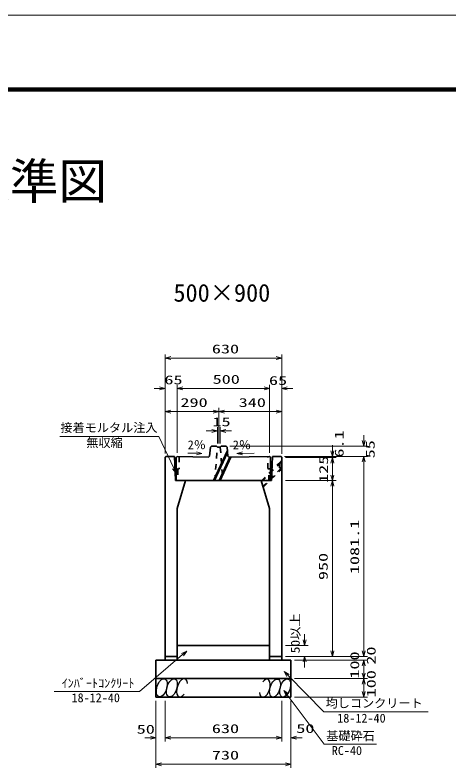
# Model space of a CAD drawing. Units: millimetres on the paper. Extents: x 0 to 841, y 0 to 594.
# Drawn here: x 500.2 to 617.5, y 390.6 to 594 of the extents above; entities that cross this region are included whole.
import ezdxf
from ezdxf.enums import TextEntityAlignment as Align

# ---------------------------------------------------------------- set-up
doc = ezdxf.new("R2010")
doc.units = ezdxf.units.MM
doc.linetypes.add('USER3', pattern=[3, 1.5, -1.5])
for name, color, linetype, lineweight in [('D-STR-DIM（寸法）', 7, 'Continuous', 13), ('D-STR-HTXT(均しCON-旗)', 7, 'Continuous', 13), ('D-STR-HTXT(基礎砕石-旗)', 7, 'Continuous', 13), ('D-STR-HTXT（旗上げ）', 7, 'Continuous', 13), ('D-STR-STRF(グリ)', 7, 'Continuous', 25), ('D-STR（構造物）', 1, 'Continuous', 35), ('D-TTL-LINE（区切線）', 7, 'Continuous', 18), ('D-TTL（外枠）', 2, 'Continuous', 140)]:
    doc.layers.add(name, color=color, linetype=linetype, lineweight=lineweight)
doc.layers.add('D-STR-TXT(文字)', color=7, linetype='Continuous')
doc.styles.add('ＭＳ ゴシック', font='')
doc.styles.get('ＭＳ ゴシック').set_extended_font_data('MS Gothic')

# ---------------------------------------------------------------- blocks, each defined once
blk = doc.blocks.new('_Open30')
at = {"color": 7, "linetype": 'Continuous', "lineweight": 13}
for p, q in [((-1, 0.2679), (0, 0)), ((0, 0), (-1, -0.2679)), ((0, 0), (-1, 0))]:
    blk.add_line(p, q, dxfattribs=at)

msp = doc.modelspace()

# ---------------------------------------------------------------- linework, layer by layer
at = {"layer": 'D-STR-DIM（寸法）'}
for p, q in [((540.812, 494.115), (540.812, 502.324)), ((542.312, 501.324), (570.812, 501.324)), ((572.312, 494.121), (572.312, 502.324)), ((539.312, 493.115), (537.812, 493.115)), ((540.812, 475.518), (540.812, 494.115)), ((544.062, 475.703), (544.062, 494.115)), ((544.062, 476.703), (544.062, 494.115)), ((545.562, 493.115), (547.062, 493.115)), ((545.562, 493.115), (567.562, 493.115)), ((567.562, 493.121), (566.062, 493.121)), ((569.062, 475.703), (569.062, 494.121)), ((569.062, 476.703), (569.062, 494.115)), ((572.312, 475.465), (572.312, 494.121)), ((573.812, 493.121), (575.312, 493.121)), ((540.817, 475.506), (540.817, 487.851)), ((542.317, 486.851), (553.811, 486.851)), ((555.311, 478.236), (555.311, 487.851)), ((555.311, 478.236), (555.311, 487.851)), ((556.811, 486.851), (570.812, 486.851)), ((572.312, 475.518), (572.312, 487.851)), ((554.917, 478.236), (554.917, 482.651)), ((555.705, 478.236), (555.705, 482.651)), ((553.417, 481.651), (551.917, 481.651)), ((557.205, 481.651), (558.705, 481.651)), ((594.514, 479.018), (594.514, 480.518)), ((558.305, 477.518), (595.514, 477.518)), ((586.016, 476.263), (586.016, 477.763)), ((546.901, 475.661), (549.263, 475.613)), ((564.849, 475.635), (561.733, 475.583)), ((573.062, 474.763), (587.016, 474.763)), ((573.062, 474.763), (595.514, 474.763)), ((573.062, 474.763), (595.514, 474.763)), ((573.312, 474.465), (587.016, 474.465)), ((573.312, 474.465), (587.016, 474.465)), ((586.016, 469.71), (586.016, 472.965)), ((586.016, 472.965), (586.016, 471.465)), ((594.514, 422.21), (594.514, 473.263)), ((594.514, 473.263), (594.514, 471.763)), ((573.312, 468.21), (587.016, 468.21)), ((573.312, 468.21), (587.016, 468.21)), ((586.016, 422.21), (586.016, 466.71)), ((578.501, 425.21), (578.501, 426.71)), ((573.312, 423.71), (579.501, 423.71)), ((594.514, 422.21), (594.514, 423.71)), ((573.312, 420.71), (595.514, 420.71)), ((573.312, 420.71), (587.016, 420.71)), ((573.312, 420.71), (595.514, 420.71)), ((573.312, 420.71), (579.501, 420.71)), ((575.812, 419.71), (595.514, 419.71)), ((575.812, 419.71), (595.514, 419.71)), ((578.501, 419.21), (578.501, 417.71)), ((594.514, 416.21), (594.514, 418.21)), ((594.514, 418.21), (594.514, 416.71)), ((575.812, 414.71), (595.514, 414.71)), ((575.812, 414.71), (595.514, 414.71)), ((594.514, 411.21), (594.514, 413.21)), ((575.812, 409.71), (595.514, 409.71)), ((538.312, 408.71), (538.312, 397.743)), ((538.312, 407.71), (538.312, 390.585)), ((540.812, 408.71), (540.812, 397.743)), ((540.812, 408.71), (540.812, 397.743)), ((572.312, 408.71), (572.312, 397.743)), ((572.312, 407.71), (572.312, 397.743)), ((574.812, 408.71), (574.812, 397.743)), ((574.812, 407.71), (574.812, 390.585)), ((536.812, 398.743), (535.312, 398.743)), ((542.312, 398.743), (570.812, 398.743)), ((542.312, 398.743), (543.812, 398.743)), ((570.812, 398.743), (569.312, 398.743)), ((576.312, 398.743), (577.812, 398.743)), ((539.812, 391.585), (573.312, 391.585))]:
    msp.add_line(p, q, dxfattribs=at)
at = {"layer": 'D-STR-HTXT(均しCON-旗)'}
for points in [[(510.819, 411.279), (533.853, 411.279), (545.51, 421.19)], [(611.959, 405.762), (583.752, 405.762), (574.029, 415.579)]]:
    msp.add_lwpolyline(points, dxfattribs=at)
at = {"layer": 'D-STR-HTXT(基礎砕石-旗)'}
msp.add_lwpolyline([(597.933, 397.013), (583.83, 397.013), (573.826, 410.339)], dxfattribs=at)
at = {"layer": 'D-STR-HTXT（旗上げ）'}
msp.add_lwpolyline([(512.342, 480.101), (539.063, 480.101), (543.157, 471.591)], dxfattribs=at)
at = {"layer": 'D-STR-STRF(グリ)'}
for centre, major_axis in [((539.906, 412.233), (0.79, 2.421)), ((542.628, 412.233), (0.79, 2.421)), ((570.516, 412.152), (-0.771, -2.427)), ((573.237, 412.174), (-0.771, -2.427))]:
    msp.add_ellipse(centre, major_axis=major_axis, ratio=0.5139, dxfattribs=at)
for centre, major_axis in [((545.368, 412.233), (0.79, 2.421)), ((567.775, 412.131), (-0.771, -2.427))]:
    msp.add_ellipse(centre, major_axis=major_axis, ratio=0.5139, start_param=5.3575563, end_param=10.3750652, dxfattribs=at)
at = {"layer": 'D-STR（構造物）'}
for p, q in [((552.839, 474.776), (553.047, 477.274)), ((553.047, 477.274), (553.318, 477.518)), ((553.318, 477.518), (554.686, 477.49)), ((557.662, 476.318), (553.881, 468.21)), ((554.686, 477.49), (554.917, 477.236)), ((554.917, 477.236), (555.705, 477.236)), ((555.705, 477.236), (555.936, 477.49)), ((555.936, 477.49), (557.305, 477.518)), ((557.305, 477.518), (557.576, 477.274)), ((557.576, 477.274), (557.784, 474.776)), ((541.062, 474.763), (540.812, 474.518)), ((540.812, 474.518), (540.812, 420.71)), ((543.312, 474.718), (541.062, 474.763)), ((543.562, 468.21), (543.312, 474.718)), ((543.812, 474.458), (544.062, 474.703)), ((543.812, 468.21), (543.812, 474.458)), ((544.062, 474.703), (552.568, 474.532)), ((552.568, 474.532), (552.839, 474.776)), ((554.153, 468.21), (557.703, 475.822)), ((558.341, 474.538), (555.39, 468.21)), ((558.593, 474.543), (555.64, 468.21)), ((557.784, 474.776), (558.055, 474.532)), ((558.055, 474.532), (569.062, 474.753)), ((569.062, 474.753), (569.312, 474.508)), ((569.312, 474.508), (569.312, 468.21)), ((569.562, 468.21), (569.812, 474.718)), ((569.812, 474.718), (572.062, 474.763)), ((572.062, 474.763), (572.312, 474.518)), ((572.312, 474.518), (572.312, 420.71)), ((543.562, 468.21), (569.562, 468.21)), ((543.562, 468.21), (546.312, 468.21)), ((569.312, 468.21), (543.812, 468.21)), ((544.062, 460.71), (546.312, 468.21)), ((569.062, 460.71), (566.812, 468.21)), ((544.062, 460.71), (544.062, 420.71)), ((569.062, 460.71), (569.062, 420.71)), ((544.062, 423.71), (569.062, 423.71)), ((538.312, 419.71), (574.812, 419.71)), ((538.312, 419.71), (538.312, 409.71)), ((540.812, 420.71), (544.062, 420.71)), ((540.812, 420.71), (540.812, 419.71)), ((544.062, 420.71), (544.062, 419.71)), ((569.062, 420.71), (572.312, 420.71)), ((569.062, 420.71), (569.062, 419.71)), ((572.312, 420.71), (572.312, 419.71)), ((574.812, 419.71), (574.812, 409.71)), ((538.312, 414.71), (574.812, 414.71)), ((538.312, 409.71), (574.812, 409.71))]:
    msp.add_line(p, q, dxfattribs=at)
at = {"layer": 'D-STR（構造物）', "linetype": 'USER3'}
for p, q in [((554.234, 468.21), (554.917, 477.236)), ((555.705, 477.236), (556.388, 468.21)), ((544.569, 474.692), (544.559, 471.414)), ((568.564, 471.464), (568.554, 474.743)), ((572.062, 473.423), (566.82, 468.181)), ((566.901, 467.913), (572.237, 473.248)), ((571.737, 471.663), (571.737, 472.748)), ((572.237, 473.248), (571.989, 473.496)), ((572.237, 471.318), (572.237, 473.248)), ((544.262, 471.309), (543.812, 471.456)), ((544.559, 471.414), (544.262, 471.309)), ((544.262, 471.309), (544.262, 468.21)), ((572.237, 471.663), (567.267, 466.693)), ((567.341, 466.447), (572.237, 471.343)), ((568.861, 471.36), (568.564, 471.464)), ((569.312, 471.507), (568.861, 471.36)), ((568.861, 468.21), (568.861, 471.36)), ((572.237, 471.663), (571.737, 471.663)), ((571.989, 471.071), (572.237, 471.318)), ((566.812, 468.21), (569.562, 468.21))]:
    msp.add_line(p, q, dxfattribs=at)
at = {"layer": 'D-TTL-LINE（区切線）'}
msp.add_line((841, 594), (0, 594), dxfattribs=at)
at = {"layer": 'D-TTL（外枠）'}
msp.add_line((820.9, 573.9), (20.1, 573.9), dxfattribs=at)

# ---------------------------------------------------------------- block references
at = {"layer": 'D-STR-DIM（寸法）', "xscale": 1.5, "yscale": 1.5}
for p, rotation in [((540.812, 501.324), 180), ((544.062, 493.115), 180), ((544.062, 493.115), 180), ((572.312, 493.121), 180), ((540.817, 486.851), 180), ((555.311, 486.851), 180), ((555.705, 481.651), 180), ((594.514, 477.518), 270), ((550.762, 475.583), 358.85424), ((586.016, 474.763), 270), ((560.233, 475.558), 180.95838), ((586.016, 474.465), 90), ((586.016, 474.465), 90), ((594.514, 474.763), 90), ((594.514, 474.763), 90), ((586.016, 468.21), 270), ((586.016, 468.21), 90), ((578.501, 423.71), 270), ((586.016, 420.71), 270), ((594.514, 420.71), 270), ((594.514, 420.71), 270), ((578.501, 420.71), 90), ((594.514, 419.71), 90), ((594.514, 419.71), 90), ((594.514, 414.71), 270), ((594.514, 414.71), 90), ((594.514, 409.71), 270), ((540.812, 398.743), 180), ((540.812, 398.743), 180), ((574.812, 398.743), 180), ((538.312, 391.585), 180)]:
    msp.add_blockref('_Open30', p, dxfattribs=dict(at, rotation=rotation))
for p in [(572.312, 501.324), (540.812, 493.115), (569.062, 493.121), (569.062, 493.115), (555.311, 486.851), (572.312, 486.851), (554.917, 481.651), (538.312, 398.743), (572.312, 398.743), (572.312, 398.743), (574.812, 391.585)]:
    msp.add_blockref('_Open30', p, dxfattribs=at)
at = {"layer": 'D-STR-HTXT(均しCON-旗)', "xscale": 1.5, "yscale": 1.5}
for p, rotation in [((546.653, 422.162), 40.37163), ((572.973, 416.645), 134.72505)]:
    msp.add_blockref('_Open30', p, dxfattribs=dict(at, rotation=rotation))
at = {"layer": 'D-STR-HTXT(基礎砕石-旗)', "xscale": 1.5, "yscale": 1.5, "rotation": 126.89552}
msp.add_blockref('_Open30', (572.925, 411.538), dxfattribs=at)
at = {"layer": 'D-STR-HTXT（旗上げ）', "xscale": 1.5, "yscale": 1.5, "rotation": 295.69073}
msp.add_blockref('_Open30', (543.807, 470.239), dxfattribs=at)

# ---------------------------------------------------------------- texts
at = {"layer": 'D-STR-DIM（寸法）', "style": 'ＭＳ ゴシック', "width": 1.5}
for s, p in [('630', (553.437, 501.861)), ('65', (540.609, 493.509)), ('500', (553.645, 493.653)), ('65', (568.877, 493.344)), ('290', (544.939, 487.388)), ('340', (560.686, 487.388)), ('15', (553.598, 482.188)), ('50', (533.114, 399.11)), ('630', (553.437, 399.28)), ('50', (576.263, 399.318)), ('730', (553.437, 392.123))]:
    msp.add_text(s, height=2.405, dxfattribs=at).set_placement(p, align=Align.BOTTOM_LEFT)
at = {"layer": 'D-STR-DIM（寸法）', "style": 'ＭＳ ゴシック'}
for s, width, p in [('6.1', 1.5, (589.78, 474.441)), ('55', 1.5, (598.179, 474.228)), ('125', 1.5, (585.573, 467.596)), ('1081.1', 1.5, (593.977, 442.945)), ('950', 1.5, (585.479, 441.335)), ('50以上', 1.1, (577.919, 421.573)), ('20', 1.5, (598.429, 418.491)), ('100', 1.5, (593.977, 414.71)), ('100', 1.5, (598.449, 409.655))]:
    msp.add_text(s, height=2.405, rotation=90, dxfattribs=dict(at, width=width)).set_placement(p, align=Align.BOTTOM_LEFT)
for rotation, p in [(0.01, (546.909, 475.959)), (359.99, (559.095, 475.948))]:
    msp.add_text('2％', height=2.405, rotation=rotation, dxfattribs=at).set_placement(p, align=Align.BOTTOM_LEFT)
at = {"layer": 'D-STR-HTXT(均しCON-旗)', "style": 'ＭＳ ゴシック'}
for s, p in [('ｲﾝﾊﾞｰﾄｺﾝｸﾘｰﾄ', (512.829, 411.563)), ('18-12-40', (515.492, 407.629)), ('均しコンクリート', (584.2, 406.174)), ('18-12-40', (587.333, 402.112))]:
    msp.add_text(s, height=2.405, dxfattribs=at).set_placement(p, align=Align.BOTTOM_LEFT)
at = {"layer": 'D-STR-HTXT(基礎砕石-旗)', "style": 'ＭＳ ゴシック'}
for s, p in [('基礎砕石', (584.365, 397.349)), ('RC-40', (585.853, 393.363))]:
    msp.add_text(s, height=2.405, dxfattribs=at).set_placement(p, align=Align.BOTTOM_LEFT)
at = {"layer": 'D-STR-HTXT（旗上げ）', "style": 'ＭＳ ゴシック'}
for s, p in [('接着モルタル注入', (512.487, 480.604)), ('無収縮', (519.492, 476.527))]:
    msp.add_text(s, height=2.405, dxfattribs=at).set_placement(p, align=Align.BOTTOM_LEFT)
at = {"layer": 'D-STR-TXT(文字)', "style": 'ＭＳ ゴシック'}
for s, height, p in [('自転車に優しい側溝 可変ﾀｲﾌﾟ 標準図', 9.621, (302.027, 541.419)), ('500×900', 4.811, (543.049, 515.111))]:
    msp.add_text(s, height=height, dxfattribs=at).set_placement(p, align=Align.BOTTOM_LEFT)

doc.saveas('drawing.dxf')
